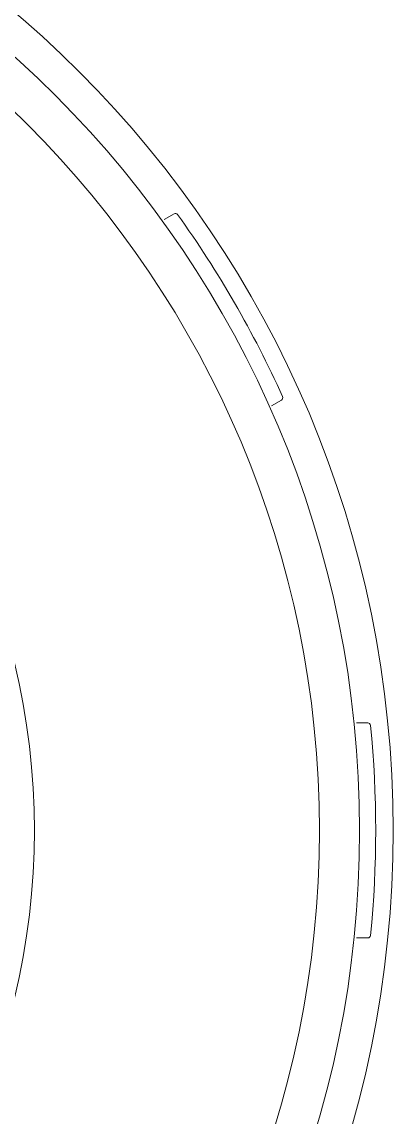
# Model space of a CAD drawing. Header units: inches. Extents: x 2 to 86, y -22 to 129.
# Drawn here: x 34.909 to 35.601, y 6.232 to 8.27 of the extents above; entities that cross this region are included whole.
import ezdxf

# ---------------------------------------------------------------- set-up
doc = ezdxf.new("R2010")
doc.units = ezdxf.units.IN
doc.header["$MEASUREMENT"] = 0
doc.layers.add('1', color=4, linetype='Continuous')

# ---------------------------------------------------------------- blocks, each defined once
blk = doc.blocks.new('FROG')
at = {"layer": '1', "color": 3, "lineweight": 5}
for p, q in [((1.5685, 1.1365), (1.5868, 1.1471)), ((1.7868, 0.8007), (1.7685, 0.7901)), ((1.9266, 0.2), (1.9478, 0.2)), ((1.9478, -0.2), (1.9266, -0.2))]:
    blk.add_line(p, q, dxfattribs=at)
at = {"layer": '1', "linetype": 'Continuous', "lineweight": 15}
for radius in [1.995, 1.9325, 1.8575]:
    blk.add_circle((0, 0), radius, dxfattribs=at)
at = {"layer": '1', "color": 3, "lineweight": 5}
for centre, radius, start, end in [((1.5893, 1.1428), 0.005, 35.7171, 120), ((0, 0), 1.9625, 24.2829, 35.7171), ((1.7843, 0.805), 0.005, 300, 24.2829), ((0, 0), 1.3265, 332.5926, 27.4074), ((1.9478, 0.195), 0.005, 5.7171, 90), ((0, 0), 1.9625, 354.2829, 5.7171), ((1.9478, -0.195), 0.005, 270, 354.2829)]:
    blk.add_arc(centre, radius, start, end, dxfattribs=at)
blk = doc.blocks.new('spa frog')
at = {"layer": '1'}
blk.add_blockref('FROG', (0, 0), dxfattribs=at)
blk = doc.blocks.new('2020 RHYTHM')
at = {"layer": '1'}
blk.add_blockref('spa frog', (31.2325, 5.7802), dxfattribs=at)

msp = doc.modelspace()

# ---------------------------------------------------------------- block references
msp.add_blockref('2020 RHYTHM', (2.3733, 0.9854))

doc.saveas('drawing.dxf')
